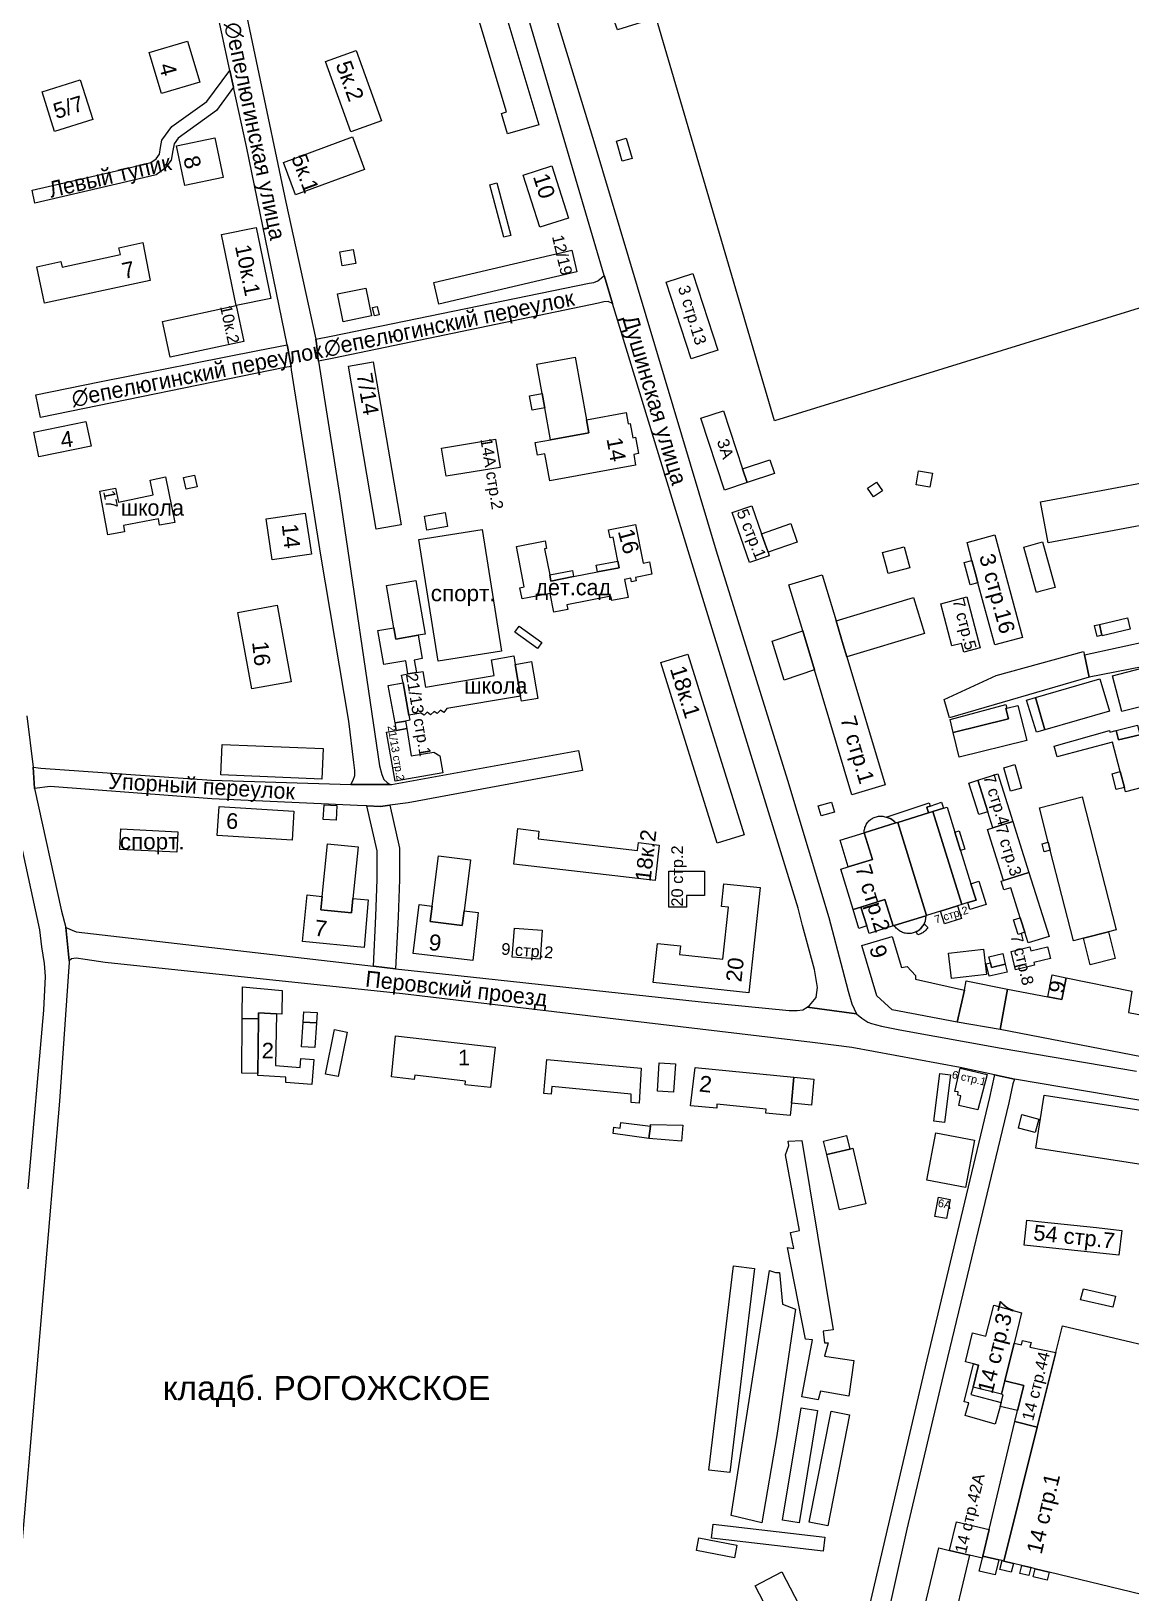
# Model space of a CAD drawing. Header units: metres. Extents: x 9999 to 15101, y 6965 to 11034.
# Drawn here: x 12712 to 13205, y 8313 to 9012 of the extents above; entities that cross this region are included whole.
import ezdxf
from ezdxf.enums import TextEntityAlignment as Align

# ---------------------------------------------------------------- set-up
doc = ezdxf.new("R2010")
doc.units = ezdxf.units.M
doc.header["$MEASUREMENT"] = 0
for name, color, linetype, lineweight in [('Слой 12', 7, 'Continuous', 0), ('Слой 25', 7, 'Continuous', 0), ('Слой 26', 7, 'Continuous', 0), ('Слой 29', 7, 'Continuous', 0), ('Слой 3', 7, 'Continuous', 0), ('Слой 5', 7, 'Continuous', 0), ('Слой 53', 7, 'Continuous', 0), ('Слой 8', 7, 'Continuous', 0), ('Слой 9', 7, 'Continuous', 0)]:
    doc.layers.add(name, color=color, linetype=linetype, lineweight=lineweight)
doc.styles.add('Style-arial', font='arial.shx')
doc.styles.add('Style-p131', font='p131.shx')

msp = doc.modelspace()

# ---------------------------------------------------------------- linework, layer by layer
at = {"layer": 'Слой 25', "color": 8, "linetype": 'Continuous', "lineweight": 0, "flags": 128}
for points in [[(12920.96, 9104.96), (12964.48, 8962.88), (13019.2, 8779.52), (13051.2, 8676.8), (13069.76, 8615.36), (13075.84, 8592), (13078.4, 8582.4), (13080, 8576.64), (13080, 8576.64), (13082.05, 8572.16), (13060.05, 8575.17), (13061.12, 8576), (13064, 8579.52), (13064.64, 8584), (13063.36, 8592), (13061.12, 8600.32), (13057.92, 8611.84), (13056, 8619.52), (13007.36, 8777.6), (12972.83, 8890.37), (12969.28, 8902.4), (12969.14, 8902.88), (12910.4, 9102.4)], [(12801.11, 9056.4), (12826.56, 8935.68), (12839.89, 8874.32), (12840.32, 8872.32), (12840.96, 8865.28), (12841.09, 8864.45), (12850.72, 8803.84), (12868.48, 8683.2), (12869.44, 8679.36), (12870.4, 8677.12), (12871.84, 8675.84), (12873.23, 8674.85), (12856.64, 8674.84), (12855.58, 8674.88), (12855.58, 8674.88), (12856.64, 8676.8), (12857.44, 8678.88), (12857.44, 8681.12), (12856.96, 8684.8), (12854.72, 8703.2), (12842.24, 8777.6), (12829.12, 8860.64), (12828.85, 8862.12), (12827.36, 8870.24), (12827.04, 8871.83), (12808.96, 8960.64), (12803.14, 8987.21), (12801.5, 8994.62), (12793.92, 9029.44)], [(12711.04, 8493.92), (12718.08, 8573.92), (12718.88, 8588.96), (12718.4, 8594.72), (12717.28, 8602.24), (12716.32, 8609.76), (12689.6, 8732.48)], [(12710.47, 8705.69), (12713.39, 8682.74), (12713.99, 8673.16), (12725.99, 8618.25), (12728.05, 8610.92), (12729.43, 8595.88), (12729.5, 8595.42), (12725.17, 8533.17), (12704.79, 8294.35)], [(13358.72, 8508.16), (13152.93, 8542.89), (13143.86, 8544.84), (13128.49, 8548.12), (13080, 8557.12), (13062.4, 8559.36), (12878.72, 8581.12), (12745.6, 8595.2), (12736.64, 8596.48), (12732.64, 8597.12), (12730.56, 8596.8), (12729.43, 8595.88), (12728.05, 8610.92), (12728.05, 8610.92), (12732.64, 8608.89), (12865.71, 8593.49), (12875.67, 8592.42), (12903.68, 8589.44), (13012.48, 8577.6), (13052, 8573.76), (13055.52, 8573.76), (13058.08, 8574.08), (13060.05, 8575.17), (13082.05, 8572.16), (13084.48, 8570.24), (13087.2, 8568.48), (13088.8, 8567.84), (13093.28, 8566.72), (13101.44, 8565.12), (13146.88, 8556.8), (13207.52, 8546.56)], [(13071.68, 8237.12), (13112.96, 8414.08), (13141.76, 8534.72), (13142.88, 8539.52), (13143.84, 8544.32), (13143.86, 8544.84), (13152.93, 8542.89), (13152.16, 8540.8), (13150.4, 8532.32), (13120.96, 8410.24), (13104.64, 8341.44), (13057.92, 8131.84)]]:
    msp.add_lwpolyline(points, dxfattribs=at)
for points in [[(12795.4, 8976.78), (12778.3, 8964.34), (12776.43, 8961.83), (12775.94, 8958.89), (12775.16, 8954.56), (12772.34, 8950.72), (12768.38, 8947.93), (12755.22, 8944.78), (12714.11, 8935.29), (12712.85, 8941.03), (12753.95, 8950.52), (12766.04, 8953.4), (12768.38, 8955.05), (12769.89, 8957.12), (12770.44, 8960.14), (12770.99, 8963.44), (12775.52, 8969.49), (12791.19, 8980.77), (12801.5, 8994.62), (12803.14, 8987.21), (12795.4, 8976.78)], [(12966.56, 8890.4), (12848, 8865.76), (12841.09, 8864.45), (12840.96, 8865.28), (12840.32, 8872.32), (12839.89, 8874.32), (12846.88, 8875.68), (12962.4, 8899.36), (12964.48, 8899.68), (12966.24, 8900.48), (12967.84, 8901.76), (12969.14, 8902.88), (12969.28, 8902.4), (12972.83, 8890.37), (12970.88, 8891.2), (12968.96, 8891.04), (12966.56, 8890.4)], [(12826.08, 8861.6), (12716.61, 8839.22), (12714.54, 8849.39), (12743.02, 8855.2), (12813.92, 8869.28), (12827.04, 8871.83), (12827.36, 8870.24), (12828.85, 8862.12), (12826.08, 8861.6)], [(12720.96, 8674.08), (12713.99, 8673.16), (12713.39, 8682.74), (12716.72, 8682.16), (12793.28, 8676.8), (12855.58, 8674.88), (12856.64, 8674.84), (12873.23, 8674.85), (12873.78, 8674.85), (12957.6, 8690.11), (12959.36, 8681.12), (12881.28, 8666.72), (12873.04, 8665.65), (12868.96, 8665.12), (12862.86, 8665.31), (12858.56, 8665.44), (12835.84, 8666.56), (12793.44, 8668.48), (12720.96, 8674.08)]]:
    msp.add_lwpolyline(points, close=True, dxfattribs=at)
at = {"layer": 'Слой 26', "color": 8, "linetype": 'Continuous', "lineweight": 0, "flags": 128}
msp.add_lwpolyline([(12875.67, 8592.42), (12865.71, 8593.49), (12866.8, 8615.88), (12867.44, 8632.38), (12867.44, 8645.26), (12862.86, 8665.31), (12868.96, 8665.12), (12873.04, 8665.65), (12877.44, 8646.4), (12877.44, 8632.32), (12876.8, 8615.68), (12875.67, 8592.42)], close=True, dxfattribs=at)
at = {"layer": 'Слой 3', "color": 8, "linetype": 'Continuous', "lineweight": 0, "flags": 128}
for points in [[(12967.39, 9037.84), (13196.08, 9107.46), (13251.21, 8901.32), (13045.31, 8837.83), (12992.42, 9018.15), (12975, 9012.85), (12972.84, 9018.97), (12967.39, 9037.84)], [(12939.78, 8970.38), (12925.84, 8966.21), (12923.09, 8975.42), (12925.32, 8976.08), (12912.23, 9019.91), (12908.23, 9018.71), (12905.54, 9027.7), (12921.25, 9032.39), (12921.92, 9030.14), (12939.78, 8970.38)], [(12787.97, 8989.37), (12770.87, 8984.28), (12765.37, 9002.75), (12782.47, 9007.85), (12787.97, 8989.37)], [(12855.58, 8967.16), (12844.25, 8998.62), (12858.06, 9003.59), (12869.39, 8972.13), (12855.58, 8967.16)], [(12717.34, 8985.05), (12734.42, 8990.46), (12740.05, 8972.69), (12722.97, 8967.28), (12717.34, 8985.05)], [(12777.61, 8960.95), (12794.67, 8964.52), (12798.39, 8946.78), (12781.33, 8943.21), (12777.61, 8960.95)], [(12825.51, 8953.5), (12856.43, 8964.92), (12861.82, 8950.34), (12830.89, 8938.93), (12825.51, 8953.5)], [(12981.6, 8955.29), (12977.2, 8954.02), (12974.61, 8963.04), (12979.01, 8964.31), (12981.6, 8955.29)], [(12953.08, 8928.52), (12940.3, 8924.46), (12932.88, 8947.82), (12945.67, 8951.88), (12953.08, 8928.52)], [(12927.29, 8920.78), (12924.13, 8919.94), (12917.88, 8943.51), (12921.04, 8944.34), (12927.29, 8920.78)], [(12819.76, 8892.57), (12804.21, 8889.37), (12797.66, 8921.21), (12813.2, 8924.41), (12819.76, 8892.57)], [(12718.44, 8890.51), (12714.96, 8906.72), (12725.79, 8909.04), (12726.32, 8906.59), (12752.45, 8912.2), (12751.79, 8915.28), (12762.41, 8917.56), (12765.75, 8900.67), (12718.44, 8890.51)], [(12850.67, 8913.39), (12856.74, 8914.47), (12857.84, 8908.26), (12851.78, 8907.18), (12850.67, 8913.39)], [(12954.6, 8914.21), (12956.88, 8904.53), (12895.01, 8889.96), (12892.73, 8899.64), (12954.6, 8914.21)], [(13019.93, 8869.4), (13008.05, 8865.54), (12996.91, 8899.84), (13008.78, 8903.7), (13019.93, 8869.4)], [(12864.84, 8884.71), (12852.2, 8882.12), (12849.64, 8894.64), (12862.28, 8897.23), (12864.84, 8884.71)], [(12771.33, 8882.31), (12804.21, 8889.37), (12807.67, 8873.3), (12774.78, 8866.23), (12771.33, 8882.31)], [(12868.25, 8885.19), (12866.26, 8884.73), (12865.39, 8888.47), (12867.38, 8888.94), (12868.25, 8885.19)], [(12878.19, 8791.12), (12867.03, 8789.21), (12854.54, 8862.2), (12865.7, 8864.11), (12878.19, 8791.12)], [(12945.12, 8829.31), (12942.51, 8843.59), (12942.39, 8844.25), (12941.33, 8850.02), (12938.93, 8863.1), (12956.08, 8866.24), (12961.2, 8838.27), (12962.26, 8832.45), (12945.12, 8829.31)], [(12942.51, 8843.59), (12936.88, 8842.56), (12935.7, 8848.99), (12941.33, 8850.02), (12942.39, 8844.25), (12942.51, 8843.59)], [(12962.26, 8832.45), (12961.2, 8838.27), (12978.88, 8841.51), (12979.81, 8836.44), (12980.74, 8836.61), (12981.92, 8830.18), (12983.19, 8830.42), (12984.52, 8823.12), (12982.32, 8822.72), (12983.19, 8817.98), (12944.68, 8810.93), (12942.47, 8822.96), (12939.19, 8822.36), (12938.15, 8828.03), (12945.12, 8829.31), (12962.26, 8832.45)], [(13031.11, 8816.29), (13033.15, 8810.1), (13022.97, 8806.76), (13012.39, 8838.94), (13022.56, 8842.29), (13031.11, 8816.29)], [(12713.65, 8832.64), (12736.96, 8837.5), (12739.26, 8826.45), (12715.95, 8821.6), (12713.65, 8832.64)], [(12920.44, 8829.52), (12922.52, 8816.92), (12898.31, 8812.91), (12896.22, 8825.52), (12920.44, 8829.52)], [(13031.11, 8816.29), (13043.31, 8820.3), (13045.34, 8814.11), (13033.15, 8810.1), (13031.11, 8816.29)], [(12746.81, 8786.71), (12743.17, 8806.34), (12750.23, 8807.64), (12751.51, 8801.4), (12767.05, 8804.6), (12765.69, 8811.2), (12772.65, 8812.64), (12776.85, 8792.27), (12769.97, 8791.05), (12769.43, 8793.92), (12753.75, 8790.93), (12754.28, 8788.09), (12746.81, 8786.71)], [(12780.64, 8812.32), (12785.67, 8813.47), (12786.86, 8808.28), (12781.83, 8807.13), (12780.64, 8812.32)], [(13109.88, 8815.36), (13116.09, 8814.28), (13115, 8808.01), (13108.79, 8809.09), (13109.88, 8815.36)], [(13087.05, 8807.62), (13091.09, 8810.36), (13093.75, 8806.44), (13089.71, 8803.7), (13087.05, 8807.62)], [(13164.48, 8801.44), (13212.5, 8810.4), (13215.92, 8792.05), (13167.9, 8783.09), (13164.48, 8801.44)], [(12888.62, 8795.06), (12897.82, 8796.65), (12898.89, 8790.45), (12889.69, 8788.86), (12888.62, 8795.06)], [(13042.5, 8778.93), (13043.04, 8777.37), (13034.22, 8774.3), (13026.42, 8796.67), (13035.25, 8799.74), (13039.61, 8787.22), (13041.22, 8782.6), (13042.5, 8778.93)], [(12817.64, 8793.82), (12835.2, 8796.44), (12837.94, 8778.13), (12820.37, 8775.51), (12817.64, 8793.82)], [(12944.7, 8768.78), (12945.25, 8766.04), (12955.4, 8768.02), (12966.11, 8770.11), (12975.8, 8772), (12975.22, 8774.99), (12973.14, 8785.64), (12971.81, 8785.38), (12971.1, 8789.01), (12983.17, 8791.37), (12986.53, 8774.1), (12989.41, 8774.66), (12990.5, 8769.09), (12983.17, 8767.66), (12983.47, 8766.1), (12981.38, 8765.69), (12981.08, 8767.25), (12978.24, 8766.7), (12979.8, 8758.72), (12972.48, 8757.29), (12972.09, 8759.25), (12952.44, 8755.41), (12952.86, 8753.26), (12946.56, 8752.04), (12944.92, 8760.46), (12932.37, 8758.01), (12931.39, 8763.05), (12933.3, 8763.42), (12929.78, 8781.48), (12942.64, 8783.98), (12943.3, 8780.61), (12942.38, 8780.4), (12944.7, 8768.78)], [(13041.22, 8782.6), (13039.61, 8787.22), (13052.7, 8791.78), (13055.59, 8783.49), (13042.5, 8778.93), (13041.22, 8782.6)], [(13136.52, 8765.24), (13135.43, 8769.26), (13133.81, 8775.21), (13131.62, 8783.28), (13144, 8786.64), (13156.47, 8740.77), (13144.09, 8737.4), (13136.52, 8765.24)], [(13162.44, 8761.83), (13157.06, 8781.24), (13165.38, 8783.54), (13171.02, 8763.19), (13164.62, 8761.42), (13162.7, 8760.89), (13162.44, 8761.83)], [(13096.29, 8769.35), (13095.33, 8772.87), (13093.73, 8778.75), (13103.46, 8781.41), (13106.03, 8772.01), (13096.29, 8769.35)], [(12944.7, 8768.78), (12954.85, 8770.81), (12955.4, 8768.02), (12945.25, 8766.04), (12944.7, 8768.78)], [(12975.22, 8774.99), (12975.8, 8772), (12966.11, 8770.11), (12965.52, 8773.1), (12975.22, 8774.99)], [(13076.19, 8737.47), (13077.81, 8732.09), (13094.98, 8674.82), (13080.05, 8670.34), (13063.29, 8726.22), (13058.02, 8743.77), (13051.87, 8764.29), (13066.8, 8768.77), (13072.95, 8748.26), (13076.19, 8737.47)], [(13136.52, 8765.24), (13133.03, 8764.29), (13130.32, 8774.26), (13133.81, 8775.21), (13135.43, 8769.26), (13136.52, 8765.24)], [(12888.87, 8742.26), (12885.79, 8741.73), (12875.82, 8739.99), (12874.93, 8745.11), (12871.64, 8764.01), (12884.69, 8766.28), (12888.87, 8742.26)], [(12828.88, 8720.94), (12811.32, 8717.73), (12805.07, 8752), (12822.63, 8755.2), (12828.88, 8720.94)], [(13076.19, 8737.47), (13072.95, 8748.26), (13107.64, 8758.66), (13112.49, 8742.49), (13077.81, 8732.09), (13076.19, 8737.47)], [(13137.47, 8736.14), (13130.12, 8734.23), (13129.11, 8738.09), (13124.74, 8736.95), (13119.82, 8755.83), (13131.55, 8758.89), (13137.47, 8736.14)], [(13203.46, 8749.57), (13204.66, 8744.43), (13192.08, 8741.49), (13192.02, 8741.74), (13190.88, 8746.63), (13203.46, 8749.57)], [(12875.82, 8739.99), (12885.79, 8741.73), (12887.61, 8731.29), (12883.94, 8730.65), (12884.99, 8725.07), (12881.21, 8724.43), (12880.22, 8730.32), (12870.36, 8728.65), (12867.78, 8743.87), (12874.93, 8745.11), (12875.82, 8739.99)], [(12941.21, 8738.48), (12939.26, 8735.78), (12929.04, 8743.19), (12930.99, 8745.88), (12941.21, 8738.48)], [(13063.29, 8726.22), (13049.75, 8721.65), (13044.26, 8739.11), (13058.02, 8743.77), (13063.29, 8726.22)], [(13192.02, 8741.74), (13189.84, 8741.24), (13188.7, 8746.12), (13190.88, 8746.63), (13192.02, 8741.74)], [(13186.26, 8723.04), (13123.83, 8704.74), (13121.4, 8713.05), (13144.63, 8723.72), (13183.79, 8734.51), (13184.18, 8732.93), (13186.26, 8723.04)], [(13214.31, 8739.5), (13215.02, 8734.99), (13216.21, 8728.85), (13186.26, 8723.04), (13184.18, 8732.93), (13214.31, 8739.5)], [(12881.66, 8705.95), (12879, 8720.47), (12878.36, 8723.94), (12881.21, 8724.43), (12884.99, 8725.07), (12887.87, 8725.56), (12889.06, 8718.57), (12919.76, 8723.77), (12918.58, 8730.76), (12928.61, 8732.46), (12929.25, 8728.7), (12931.65, 8714.49), (12898.59, 8708.9), (12897.22, 8707.18), (12895.75, 8708.27), (12894.36, 8706.68), (12892.97, 8707.63), (12891.24, 8706.07), (12889.8, 8707.35), (12888.41, 8705.93), (12886.96, 8706.92), (12881.66, 8705.95)], [(12931.65, 8714.49), (12929.25, 8728.7), (12936.6, 8729.94), (12939.39, 8713.45), (12932.04, 8712.21), (12931.65, 8714.49)], [(13006.63, 8733.32), (13031.8, 8652.44), (13019.66, 8648.67), (12994.49, 8729.54), (13006.63, 8733.32)], [(13209.92, 8726.96), (13214.06, 8710.95), (13200.93, 8707.55), (13196.79, 8723.57), (13209.92, 8726.96)], [(12881.66, 8705.95), (12882.08, 8703.7), (12880.07, 8703.33), (12875.49, 8702.49), (12872.41, 8719.26), (12879, 8720.47), (12881.66, 8705.95)], [(13162.21, 8713.91), (13191.12, 8722.3), (13195.39, 8707.76), (13166.49, 8699.34), (13162.21, 8713.91)], [(13166.49, 8699.34), (13162.74, 8698.32), (13158.19, 8712.74), (13162.21, 8713.91), (13166.49, 8699.34)], [(13150.16, 8704.33), (13125.38, 8698.18), (13124.08, 8703.98), (13148.99, 8710.81), (13149.42, 8709.06), (13149.01, 8708.96), (13150.16, 8704.33)], [(13150.16, 8704.33), (13149.01, 8708.96), (13149.42, 8709.06), (13154.43, 8710.3), (13158.33, 8694.59), (13128.12, 8687.1), (13125.38, 8698.18), (13150.16, 8704.33)], [(12876.09, 8699.12), (12880.68, 8699.92), (12882.68, 8687.78), (12892.76, 8689.45), (12895.54, 8687.78), (12896.86, 8680.1), (12875.44, 8676.41), (12871.66, 8698.36), (12876.09, 8699.12)], [(12880.07, 8703.33), (12880.68, 8699.92), (12876.09, 8699.12), (12875.49, 8702.49), (12880.07, 8703.33)], [(13198.43, 8699.1), (13199.49, 8694.86), (13209.01, 8697.18), (13213.74, 8698.34), (13216.62, 8699.04), (13218.02, 8699.38), (13219.32, 8694.05), (13220, 8691.25), (13220.45, 8689.44), (13221.13, 8686.63), (13223.46, 8677.12), (13206.62, 8672.72), (13202.6, 8671.66), (13202.09, 8673.59), (13200.24, 8680.68), (13196.79, 8693.87), (13171.92, 8687.36), (13170.71, 8692.01), (13195.44, 8699.09), (13195.59, 8698.33), (13198.43, 8699.1)], [(13207.96, 8701.49), (13209.01, 8697.18), (13199.49, 8694.86), (13198.43, 8699.1), (13207.96, 8701.49)], [(12797.46, 8679.25), (12798.03, 8692.85), (12843.26, 8690.97), (12842.7, 8677.37), (12797.46, 8679.25)], [(13143.16, 8655.47), (13140.88, 8662.74), (13136.44, 8676.83), (13145.43, 8679.66), (13152.16, 8658.3), (13143.16, 8655.47)], [(13156.06, 8673.3), (13151.14, 8671.88), (13148.11, 8682.4), (13153.03, 8683.81), (13156.06, 8673.3)], [(13202.09, 8673.59), (13198.47, 8672.65), (13196.61, 8679.74), (13200.24, 8680.68), (13202.09, 8673.59)], [(13140.88, 8662.74), (13136.87, 8661.47), (13132.43, 8675.57), (13136.44, 8676.83), (13140.88, 8662.74)], [(12830.13, 8662.96), (12829.31, 8649.99), (12795.79, 8652.11), (12796.61, 8665.08), (12830.13, 8662.96)], [(12849.39, 8665.54), (12849.03, 8658.87), (12843.27, 8659.18), (12843.63, 8665.85), (12849.39, 8665.54)], [(13064.95, 8665.3), (13070.9, 8667.03), (13072.19, 8662.57), (13066.24, 8660.84), (13064.95, 8665.3)], [(13099.73, 8657.69), (13099.41, 8658.04), (13099.07, 8658.36), (13098.71, 8658.67), (13098.33, 8658.96), (13097.94, 8659.23), (13097.54, 8659.47), (13097.12, 8659.69), (13096.68, 8659.88), (13096.24, 8660.05), (13095.79, 8660.2), (13095.33, 8660.32), (13114.67, 8666.69), (13115.14, 8665.28), (13113.63, 8664.78), (13114.38, 8662.24), (13100.55, 8657.94), (13099.73, 8657.69)], [(13113.63, 8664.78), (13115.14, 8665.28), (13120.19, 8666.94), (13121.01, 8664.31), (13116.3, 8662.84), (13114.38, 8662.24), (13113.63, 8664.78)], [(13131.96, 8622), (13129.26, 8621.16), (13116.3, 8662.84), (13121.01, 8664.31), (13122.67, 8664.82), (13126.17, 8653.55), (13128.69, 8645.43), (13133.35, 8630.46), (13135.63, 8623.14), (13131.96, 8622)], [(13168.02, 8649.05), (13164.08, 8664.51), (13183.17, 8669.37), (13198.36, 8609.77), (13194.94, 8608.9), (13183.76, 8606.05), (13179.27, 8604.9), (13168.92, 8645.53), (13168.02, 8649.05)], [(13113.09, 8616.13), (13099.01, 8611.75), (13098.52, 8611.6), (13094.86, 8623.38), (13084.1, 8620.02), (13080.57, 8618.91), (13075.02, 8636.99), (13078.44, 8638.04), (13089.27, 8641.35), (13085.56, 8653.28), (13099.73, 8657.69), (13100.55, 8657.94), (13113.51, 8616.26), (13113.09, 8616.13)], [(13099.73, 8657.69), (13085.56, 8653.28), (13085.57, 8653.77), (13085.6, 8654.26), (13085.68, 8654.74), (13085.78, 8655.21), (13085.91, 8655.68), (13086.08, 8656.14), (13086.27, 8656.59), (13086.5, 8657.02), (13086.75, 8657.44), (13087.03, 8657.84), (13087.34, 8658.22), (13087.67, 8658.57), (13088.03, 8658.91), (13088.4, 8659.22), (13088.8, 8659.51), (13089.21, 8659.76), (13089.64, 8659.99), (13090.09, 8660.19), (13090.54, 8660.36), (13091.01, 8660.5), (13091.49, 8660.61), (13091.97, 8660.69), (13092.45, 8660.73), (13092.94, 8660.74), (13093.43, 8660.72), (13093.91, 8660.67), (13094.39, 8660.58), (13094.87, 8660.47), (13095.33, 8660.32), (13095.79, 8660.2), (13096.24, 8660.05), (13096.68, 8659.88), (13097.12, 8659.69), (13097.54, 8659.47), (13097.94, 8659.23), (13098.33, 8658.96), (13098.71, 8658.67), (13099.07, 8658.36), (13099.41, 8658.04), (13099.73, 8657.69)], [(13113.51, 8616.26), (13100.55, 8657.94), (13114.38, 8662.24), (13116.3, 8662.84), (13129.26, 8621.16), (13127.38, 8620.57), (13123.99, 8619.52), (13119.79, 8618.21), (13113.51, 8616.26)], [(13159.33, 8635.53), (13147.99, 8631.96), (13140.82, 8654.73), (13143.16, 8655.47), (13152.16, 8658.3), (13159.33, 8635.53)], [(12991.91, 8631.89), (12928.6, 8639.3), (12930.44, 8655.24), (12939.88, 8654.06), (12939.48, 8650.64), (12984.08, 8645.41), (12984.49, 8648.91), (12993.78, 8647.82), (12991.91, 8631.89)], [(13089.27, 8641.35), (13078.44, 8638.04), (13074.8, 8649.94), (13085.56, 8653.28), (13089.27, 8641.35)], [(13128.69, 8645.43), (13126.17, 8653.55), (13128.07, 8654.14), (13130.59, 8646.03), (13128.69, 8645.43)], [(12842.23, 8618.84), (12842.81, 8624.78), (12845.13, 8648.32), (12858.85, 8646.97), (12856.58, 8623.85), (12855.95, 8617.49), (12842.23, 8618.84)], [(12905.5, 8611.76), (12891.15, 8613.6), (12892.04, 8620.48), (12894.94, 8643.01), (12909.28, 8641.16), (12906.34, 8618.28), (12905.5, 8611.76)], [(13168.92, 8645.53), (13166.1, 8644.82), (13165.2, 8648.33), (13168.02, 8649.05), (13168.92, 8645.53)], [(12998.12, 8636.07), (13014.08, 8636.07), (13014.08, 8625.15), (13006.01, 8625.15), (13006.01, 8620.01), (12998.12, 8620.01), (12998.12, 8636.07)], [(13033.89, 8581.62), (12991.11, 8586.19), (12992.98, 8603.75), (13003.27, 8602.65), (13002.86, 8598.82), (13022.24, 8596.75), (13024.71, 8619.94), (13021.6, 8620.27), (13022.69, 8630.48), (13038.92, 8628.75), (13033.89, 8581.62)], [(13131.96, 8622), (13135.63, 8623.14), (13133.35, 8630.46), (13136.92, 8631.57), (13140.16, 8621.13), (13132.92, 8618.88), (13131.96, 8622)], [(13147.99, 8631.96), (13159.33, 8635.53), (13168.35, 8606.9), (13158.96, 8603.94), (13157.45, 8608.73), (13155.7, 8614.3), (13155.4, 8615.23), (13151.17, 8628.67), (13148.15, 8627.72), (13146.92, 8631.62), (13147.99, 8631.96)], [(12842.23, 8618.84), (12855.95, 8617.49), (12856.58, 8623.85), (12863.43, 8623.2), (12861.54, 8601.94), (12834.04, 8604.65), (12836.09, 8625.44), (12842.81, 8624.78), (12842.23, 8618.84)], [(13094.86, 8623.38), (13098.52, 8611.6), (13087.78, 8608.26), (13086.74, 8611.58), (13084.1, 8620.02), (13094.86, 8623.38)], [(12905.5, 8611.76), (12906.34, 8618.28), (12912.69, 8617.66), (12910.3, 8596.12), (12883.51, 8599.17), (12886.22, 8621.23), (12892.04, 8620.48), (12891.15, 8613.6), (12905.5, 8611.76)], [(13086.74, 8611.58), (13083.21, 8610.48), (13080.57, 8618.91), (13084.1, 8620.02), (13086.74, 8611.58)], [(13099.01, 8611.75), (13113.09, 8616.13), (13113.09, 8615.64), (13113.07, 8615.15), (13113.01, 8614.67), (13112.92, 8614.19), (13112.8, 8613.71), (13112.66, 8613.25), (13112.48, 8612.79), (13112.35, 8612.53), (13112.22, 8612.25), (13111.98, 8611.83), (13111.72, 8611.44), (13111.44, 8611.05), (13111.13, 8610.69), (13110.8, 8610.35), (13110.45, 8610.03), (13110.08, 8609.73), (13109.7, 8609.45), (13109.3, 8609.2), (13108.87, 8608.97), (13108.42, 8608.77), (13107.97, 8608.59), (13107.5, 8608.45), (13107.03, 8608.34), (13106.55, 8608.25), (13106.06, 8608.2), (13105.57, 8608.17), (13105.09, 8608.18), (13104.6, 8608.23), (13104.12, 8608.3), (13103.64, 8608.4), (13103.17, 8608.53), (13102.71, 8608.69), (13102.26, 8608.88), (13101.83, 8609.1), (13101.4, 8609.35), (13101, 8609.62), (13100.61, 8609.92), (13100.25, 8610.25), (13099.9, 8610.59), (13099.58, 8610.96), (13099.28, 8611.35), (13099.01, 8611.75)], [(13119.79, 8618.21), (13123.99, 8619.52), (13127.38, 8620.57), (13129.13, 8614.93), (13121.55, 8612.57), (13119.79, 8618.21)], [(13155.7, 8614.3), (13157.45, 8608.73), (13154.52, 8607.81), (13152.48, 8614.31), (13155.4, 8615.23), (13155.7, 8614.3)], [(12940.4, 8596.64), (12927.94, 8597.56), (12928.9, 8610.58), (12941.36, 8609.66), (12940.4, 8596.64)], [(13109.64, 8607.63), (13108.87, 8608.97), (13109.3, 8609.2), (13109.7, 8609.45), (13110.08, 8609.73), (13110.45, 8610.03), (13110.8, 8610.35), (13111.13, 8610.69), (13111.44, 8611.05), (13111.72, 8611.44), (13111.98, 8611.83), (13112.22, 8612.25), (13112.35, 8612.53), (13114.04, 8610.85), (13113.78, 8610.46), (13113.5, 8610.09), (13113.2, 8609.74), (13112.87, 8609.41), (13112.52, 8609.1), (13112.16, 8608.81), (13111.77, 8608.55), (13111.37, 8608.31), (13110.96, 8608.1), (13110.53, 8607.91), (13110.09, 8607.76), (13109.64, 8607.63)], [(13183.76, 8606.05), (13194.94, 8608.9), (13197.96, 8597.04), (13186.78, 8594.19), (13183.76, 8606.05)], [(13127.2, 8568.44), (13098.14, 8574.05), (13091.24, 8580.25), (13084.48, 8602.75), (13098.14, 8606.86), (13102.32, 8592.96), (13104.85, 8593.4), (13108.58, 8589.4), (13108.58, 8587.68), (13130.41, 8582.82), (13127.2, 8568.44)], [(13140.3, 8589.85), (13124.67, 8588.01), (13123.32, 8599.41), (13138.96, 8601.25), (13140.3, 8589.85)], [(13160.25, 8600.41), (13167.72, 8602.23), (13168.99, 8597.02), (13161.51, 8595.2), (13161.8, 8594.05), (13153.32, 8591.99), (13151.33, 8600.17), (13159.8, 8602.23), (13160.25, 8600.41)], [(13148.71, 8594.51), (13149.57, 8590.94), (13141.54, 8589.02), (13140.2, 8594.59), (13142.07, 8595.04), (13142.56, 8593.03), (13148.71, 8594.51)], [(13142.56, 8593.03), (13142.07, 8595.04), (13141.43, 8597.71), (13147.59, 8599.18), (13148.71, 8594.51), (13142.56, 8593.03)], [(13146.38, 8565.18), (13127.2, 8568.44), (13130.41, 8582.82), (13131.21, 8586.95), (13149.74, 8583.32), (13146.38, 8565.18)], [(13146.38, 8565.18), (13149.74, 8583.32), (13167.77, 8579.84), (13174, 8578.64), (13176.01, 8588.38), (13205.47, 8582.3), (13203.96, 8572.86), (13249.52, 8564.06), (13246.03, 8545.94), (13146.38, 8565.18)], [(13174, 8578.64), (13167.77, 8579.84), (13169.67, 8589.69), (13176.01, 8588.38), (13174, 8578.64)], [(12807.16, 8584.24), (12824.9, 8582.69), (12824.79, 8572.14), (12822.26, 8572.27), (12814.3, 8572.64), (12814.28, 8570.01), (12807, 8570.09), (12807.16, 8584.24)], [(12834.27, 8568.56), (12834.59, 8573.18), (12840.53, 8572.76), (12840.21, 8568.14), (12834.27, 8568.56)], [(12806.74, 8545.6), (12807, 8570.09), (12814.28, 8570.01), (12814.01, 8545.52), (12806.74, 8545.6)], [(12814, 8544.63), (12814.01, 8545.52), (12814.28, 8570.01), (12814.3, 8572.64), (12822.26, 8572.27), (12821.87, 8549.15), (12832.96, 8548.22), (12833.3, 8552.25), (12839.04, 8551.76), (12838.09, 8540.5), (12826.46, 8541.47), (12826.46, 8543.88), (12814, 8544.63)], [(12840.21, 8568.14), (12839.43, 8557.09), (12833.49, 8557.51), (12834.27, 8568.56), (12840.21, 8568.14)], [(12844.25, 8545.26), (12848.29, 8565.21), (12853.95, 8564.07), (12849.91, 8544.11), (12844.25, 8545.26)], [(12920.26, 8557.25), (12918.19, 8539.16), (12906.76, 8540.46), (12906.95, 8542.1), (12884.26, 8544.69), (12884.05, 8542.83), (12873.83, 8543.99), (12875.7, 8562.34), (12920.26, 8557.25)], [(12943.46, 8551.78), (12985.7, 8547.86), (12984.7, 8532.23), (12981.16, 8532.46), (12981.16, 8536.25), (12945.71, 8539.71), (12945.39, 8536.25), (12942.05, 8536.56), (12943.46, 8551.78)], [(12993.76, 8550.24), (13001, 8549.77), (13000.17, 8537.16), (12992.94, 8537.63), (12993.76, 8550.24)], [(13054.11, 8543.84), (13052.97, 8532.16), (13052.43, 8526.63), (13041.49, 8527.7), (13041.67, 8529.55), (13019.51, 8531.71), (13019.51, 8529.96), (13007.73, 8531), (13009.8, 8548.16), (13054.11, 8543.84)], [(13121.53, 8523.62), (13116.75, 8524.22), (13119.44, 8545.44), (13124.21, 8544.83), (13121.53, 8523.62)], [(13140.7, 8545.04), (13136.5, 8529.24), (13127.9, 8531.24), (13128.9, 8535.44), (13127.5, 8535.84), (13127.7, 8537.24), (13126.1, 8537.44), (13128.5, 8547.84), (13140.7, 8545.04)], [(13052.97, 8532.16), (13054.11, 8543.84), (13063.03, 8542.97), (13061.89, 8531.29), (13052.97, 8532.16)], [(13162.42, 8512.12), (13166.1, 8535.81), (13255.52, 8521.92), (13251.84, 8498.24), (13162.42, 8512.12)], [(13156.19, 8527.08), (13163.79, 8525.08), (13162.19, 8519.08), (13154.59, 8521.08), (13156.19, 8527.08)], [(12973.1, 8518.64), (12973.48, 8521.45), (12976.19, 8521.09), (12976.54, 8523.62), (12989.81, 8521.95), (12989.07, 8516.42), (12973.1, 8518.64)], [(13003.74, 8515.14), (12989.07, 8516.42), (12989.81, 8521.95), (12989.91, 8522.73), (13004.37, 8522.39), (13003.74, 8515.14)], [(13079.16, 8511.69), (13068.82, 8509.27), (13067.36, 8515.2), (13077.67, 8517.74), (13079.16, 8511.69)], [(13134.99, 8515.66), (13130.94, 8494.51), (13113.66, 8497.81), (13117.71, 8518.97), (13134.99, 8515.66)], [(13051.52, 8515.2), (13057.6, 8515.52), (13071.68, 8430.72), (13067.2, 8430.08), (13067.84, 8424.96), (13069.44, 8424.96), (13067.84, 8418.88), (13080.96, 8416.96), (13078.72, 8400.96), (13065.92, 8403.2), (13064.96, 8399.36), (13057.6, 8400.64), (13062.4, 8426.24), (13059.2, 8426.56), (13051.2, 8467.52), (13054.08, 8467.2), (13052.48, 8474.24), (13056.64, 8475.2), (13050.24, 8509.12), (13051.84, 8513.28), (13051.52, 8515.2)], [(13074.55, 8484.39), (13068.82, 8509.27), (13079.16, 8511.69), (13080.48, 8512), (13086.3, 8487.14), (13074.55, 8484.39)], [(13118.88, 8490.08), (13124.08, 8489.06), (13122.41, 8480.51), (13117.2, 8481.53), (13118.88, 8490.08)], [(13200.87, 8475.27), (13199.67, 8464.1), (13157.19, 8468.63), (13158.38, 8479.8), (13165.01, 8479.1), (13189.59, 8476.47), (13200.87, 8475.27)], [(13036.48, 8458.24), (13025.4, 8366.78), (13016.01, 8367.92), (13027.09, 8459.38), (13036.48, 8458.24)], [(13043.2, 8457.28), (13045.76, 8456.32), (13047.68, 8456.32), (13048.96, 8442.24), (13054.72, 8440), (13046.4, 8383.36), (13039.68, 8344.32), (13025.92, 8347.52), (13043.2, 8457.28)], [(13148.51, 8407.84), (13147.02, 8401.87), (13134.35, 8405.03), (13136.82, 8414.94), (13134.45, 8415.53), (13130.88, 8416.42), (13134.11, 8429.4), (13140.05, 8427.92), (13143.56, 8441.76), (13156.08, 8438.4), (13152.73, 8424.76), (13148.51, 8407.84)], [(13152.41, 8326.12), (13148.11, 8327.16), (13163.05, 8387.1), (13171.41, 8420.63), (13174.36, 8432.45), (13368.29, 8386.87), (13343.12, 8279.91), (13168.34, 8322.26), (13162.16, 8323.76), (13160.12, 8324.25), (13156.19, 8325.2), (13152.41, 8326.12)], [(13152.99, 8389.61), (13154.21, 8394.52), (13157, 8405.72), (13148.51, 8407.84), (13152.73, 8424.76), (13155.97, 8423.95), (13156.47, 8425.97), (13160.28, 8425.02), (13159.78, 8423), (13171.41, 8420.63), (13163.05, 8387.1), (13152.99, 8389.61)], [(13146.44, 8396.39), (13144.27, 8388.45), (13130.77, 8392.32), (13132.39, 8397.96), (13130.4, 8398.53), (13134.45, 8415.53), (13136.82, 8414.94), (13134.35, 8405.03), (13133.32, 8401.83), (13146.88, 8398.19), (13146.44, 8396.39)], [(13148.51, 8407.84), (13157, 8405.72), (13154.21, 8394.52), (13146.44, 8396.39), (13146.88, 8398.19), (13147.74, 8401.67), (13147.02, 8401.87), (13148.51, 8407.84)], [(13057.28, 8395.84), (13064.7, 8394.61), (13056.37, 8344.31), (13048.95, 8345.54), (13057.28, 8395.84)], [(13070.72, 8394.24), (13079.03, 8392.6), (13069.24, 8343.02), (13060.93, 8344.66), (13070.72, 8394.24)], [(13141.53, 8341.33), (13152.99, 8389.61), (13163.05, 8387.1), (13148.11, 8327.16), (13147.3, 8327.36), (13145.85, 8327.7), (13138.7, 8329.42), (13141.53, 8341.33)], [(13017.92, 8343.68), (13067.88, 8337.86), (13067.14, 8331.54), (13017.18, 8337.37), (13017.92, 8343.68)], [(13138.7, 8329.42), (13138.48, 8328.46), (13132.78, 8329.83), (13123.82, 8331.97), (13126.89, 8344.8), (13141.53, 8341.33), (13138.7, 8329.42)], [(13011.44, 8337.56), (13028.48, 8334.31), (13027.41, 8328.67), (13010.37, 8331.92), (13011.44, 8337.56)], [(13123.82, 8331.97), (13132.78, 8329.83), (13114.46, 8253.35), (13100.67, 8256.65), (13118.99, 8333.13), (13123.82, 8331.97)], [(13138.7, 8329.42), (13145.85, 8327.7), (13144.23, 8320.97), (13137.09, 8322.69), (13138.48, 8328.46), (13138.7, 8329.42)], [(13024.88, 8295.57), (13025.94, 8293.51), (13028.51, 8288.55), (13046.29, 8297.76), (13036.78, 8316.1), (13048.71, 8322.28), (13063.71, 8293.32), (13055.75, 8289.07), (13057.43, 8285.7), (13031.63, 8272.34), (13029.85, 8275.77), (13021.89, 8271.65), (13006.88, 8300.61), (13019.01, 8306.9), (13024.37, 8296.55), (13024.88, 8295.57)], [(13147.3, 8327.36), (13148.11, 8327.16), (13152.41, 8326.12), (13151.44, 8322.13), (13146.34, 8323.35), (13147.3, 8327.36)], [(13156.19, 8325.2), (13160.12, 8324.25), (13159.26, 8320.67), (13155.32, 8321.63), (13156.19, 8325.2)], [(13162.16, 8323.76), (13168.34, 8322.26), (13167.47, 8318.66), (13161.29, 8320.16), (13162.16, 8323.76)]]:
    msp.add_lwpolyline(points, close=True, dxfattribs=at)
at = {"layer": 'Слой 5', "color": 8, "linetype": 'Continuous', "lineweight": 0, "flags": 128}
for points in [[(12886.1, 8784.64), (12914.41, 8789.13), (12923.05, 8734.65), (12894.74, 8730.16), (12886.1, 8784.64)], [(12777.7, 8644.54), (12752.14, 8645.85), (12752.61, 8655.02), (12778.17, 8653.71), (12777.7, 8644.54)]]:
    msp.add_lwpolyline(points, close=True, dxfattribs=at)
at = {"layer": 'Слой 53', "color": 8, "linetype": 'Continuous', "lineweight": 0, "flags": 128}
msp.add_lwpolyline([(13182.49, 8444.22), (13183.72, 8449.14), (13198.12, 8445.82), (13196.89, 8440.89), (13182.49, 8444.22)], close=True, dxfattribs=at)

# ---------------------------------------------------------------- texts
at = {"layer": 'Слой 12', "color": 8, "linetype": 'Continuous', "lineweight": 0, "style": 'Style-arial'}
msp.add_text('кладб. РОГОЖСКОЕ', height=10.8, dxfattribs=at).set_placement((12771.37, 8399.26))
at = {"layer": 'Слой 29', "color": 8, "linetype": 'Continuous', "lineweight": 0, "style": 'Style-p131'}
for s, rotation, p in [('∅епелюгинская улица', 281.9, (12799.07, 9015.44)), ('Левый тупик', 13, (12721.32, 8937.65)), ('∅епелюгинский переулок', 11.6, (12844.39, 8866.51)), ('Душинская улица', 286.6, (12977.1, 8883.81)), ('∅епелюгинский переулок', 11.1, (12731.35, 8844.09)), ('Упорный переулок', 356.7, (12746.89, 8673)), ('Перовский проезд', 353.7, (12861.83, 8584.46))]:
    msp.add_text(s, height=7.2, rotation=rotation, dxfattribs=at).set_placement(p)
at = {"layer": 'Слой 5', "color": 8, "linetype": 'Continuous', "lineweight": 0, "style": 'Style-arial'}
for p in [(12891.42, 8756.99), (12752.15, 8645.85)]:
    msp.add_text('спорт.', height=7.2, dxfattribs=at).set_placement(p)
at = {"layer": 'Слой 8', "color": 8, "linetype": 'Continuous', "lineweight": 0, "style": 'Style-p131'}
for s, p in [('школа', (12752.6, 8795.28)), ('дет.сад', (12938.33, 8759.63)), ('школа', (12906.46, 8715.59))]:
    msp.add_text(s, height=7.2, dxfattribs=at).set_placement(p)
at = {"layer": 'Слой 9', "color": 8, "linetype": 'Continuous', "lineweight": 0, "style": 'Style-arial'}
for s, height, rotation, p in [('4', 7.2, 285, (12776.54, 8998.82)), ('5к.2', 7.2, 289.8, (12855.49, 8999.86)), ('8', 7.2, 285, (12787.42, 8957.22)), ('10', 7.2, 287.6, (12943.98, 8949.4)), ('7', 7.2, 12, (12752.48, 8908.28)), ('4', 7.2, 8, (12725.09, 8832.67)), ('14', 7.2, 276, (12831.86, 8792.12)), ('16', 7.2, 285, (12982.11, 8790.18)), ('16', 7.2, 276, (12818.56, 8739.5)), ('18к.1', 7.2, 287.2, (13005.34, 8728.92)), ('21/13 стр.1', 5.25, 279.6, (12885.42, 8725.14)), ('7', 7.2, 353, (12839.84, 8614.42)), ('9', 7.2, 353, (12891.04, 8608.02)), ('9', 7.2, 286, (13094.65, 8603.81)), ('2', 7.2, 354, (13012.13, 8544.64))]:
    msp.add_text(s, height=height, rotation=rotation, dxfattribs=at).set_placement(p, align=Align.TOP_LEFT)
for s, height, rotation, p in [('5/7', 7, 17.5, (12729.12, 8978.23)), ('5к.1', 7, 290.2, (12835.21, 8948.63)), ('12/19', 5.25, 283.2, (12950.32, 8911.99)), ('3 стр.13', 5.25, 287, (13008.59, 8885.14)), ('7/14', 7, 279.7, (12863.23, 8849.84)), ('14А стр.2', 5.25, 279.3, (12918.83, 8814.06)), ('14', 7, 280.3, (12974.53, 8825.01)), ('3А', 5.25, 288, (13023.4, 8825.24)), ('5 стр.1', 5.25, 292, (13035.09, 8787.1)), ('7 стр.5', 5.25, 284.6, (13130.56, 8746.65)), ('7 стр.1', 7, 286.6, (13082.56, 8690.48)), ('7 стр.4', 5.25, 287.4, (13144.82, 8668)), ('6', 7, 356.3, (12802.51, 8658.57)), ('7 стр.3', 5.25, 287.4, (13150.28, 8645.3)), ('18к.2', 7, 83.4, (12987.73, 8643.13)), ('7 стр.2', 3.5, 17.2, (13124.53, 8616.59)), ('7 стр.8', 5.25, 283.6, (13156.37, 8596.5)), ('9 стр.2', 5.25, 355.7, (12934.68, 8600.5)), ('20', 7, 83.9, (13027.63, 8591.99)), ('9', 7, 79, (13171.91, 8584.35)), ('2', 7, 359.3, (12818.44, 8555.76))]:
    msp.add_text(s, height=height, rotation=rotation, dxfattribs=at).set_placement(p, align=Align.MIDDLE_CENTER)
for s, height, rotation, p in [('10к.1', 7, 281.6, (12803.69, 8915.97)), ('17', 5.25, 281.6, (12744.66, 8806.06)), ('3 стр.16', 7, 285.2, (13136.98, 8777.14)), ('21/13 стр.2', 3.5, 279.7, (12872.06, 8701.05)), ('20 стр.2', 5.25, 90, (13004.41, 8620.23)), ('7 стр.2', 7, 287.2, (13081.5, 8637.76)), ('6 стр.1', 3.5, 347, (13124.59, 8543.5)), ('6А', 3.5, 348.8, (13118.33, 8485.92)), ('54 стр.7', 7, 353.9, (13161.07, 8470.92)), ('14 стр.37', 7, 76, (13142.99, 8401.71)), ('14 стр.42А', 5.25, 76.5, (13131.12, 8330.25)), ('14 стр.1', 7, 76.7, (13164.96, 8329.87))]:
    msp.add_text(s, height=height, rotation=rotation, dxfattribs=at).set_placement(p)
for s, rotation, p in [('10к.2', 282.1, (12798.85, 8880.38)), ('14 стр.44', 76, (13164.99, 8404.9))]:
    msp.add_text(s, height=5.25, rotation=rotation, dxfattribs=at).set_placement(p, align=Align.CENTER)
msp.add_text('1', height=7, dxfattribs=at).set_placement((12903.65, 8549.11))

doc.saveas('drawing.dxf')
